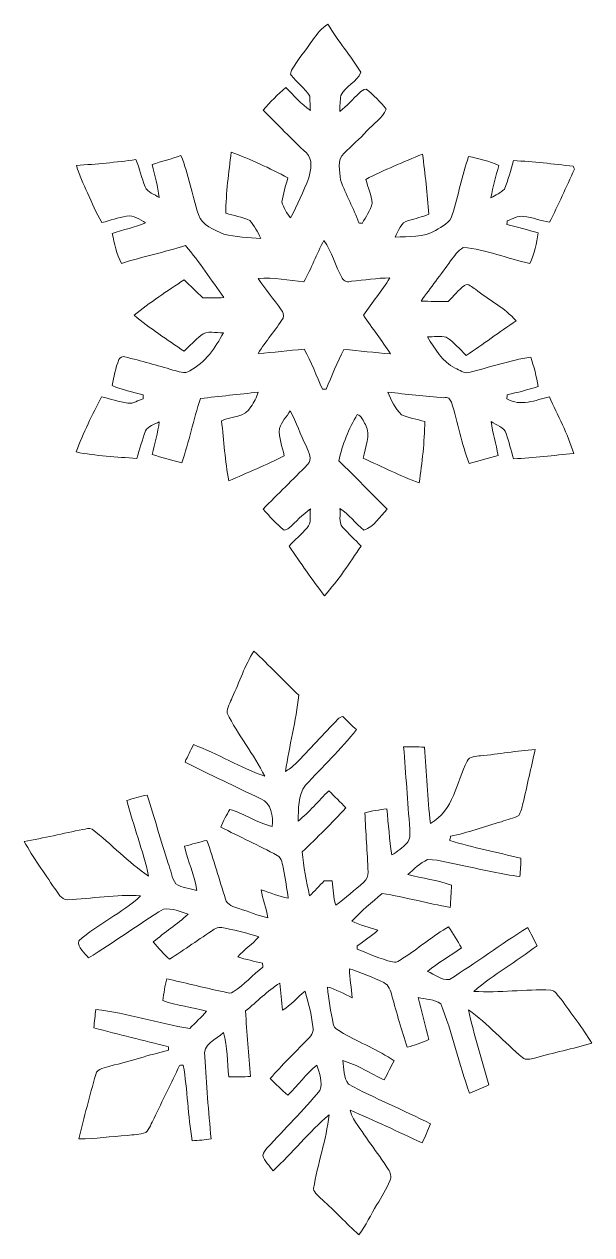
# Model space of a CAD drawing. Header units: centimetres. Extents: x -16.2 to 16.2, y -16.1 to 16.1.
# Drawn here: x -16.16 to -1.08, y -16.08 to 16.08 of the extents above; entities that cross this region are included whole.
import ezdxf

# ---------------------------------------------------------------- set-up
doc = ezdxf.new("R2010")
doc.units = ezdxf.units.CM
doc.header["$MEASUREMENT"] = 0
doc.layers.add('Layer 1', color=7, linetype='Continuous')

msp = doc.modelspace()

# ---------------------------------------------------------------- linework, layer by layer
at = {"layer": 'Layer 1', "color": 8, "lineweight": 9}
for points, knots in [([(-8.48536, 15.66563), (-8.37283, 15.82015), (-8.25853, 15.98419), (-8.08849, 16.0812), (-8.08849, 16.0812), (-7.8225, 15.6367), (-7.48206, 15.24335), (-7.20972, 14.80379), (-7.20972, 14.80379), (-7.31308, 14.54732), (-7.62318, 14.43937), (-7.74171, 14.18961), (-7.74171, 14.18961), (-7.76005, 14.04955), (-7.76993, 13.90809), (-7.77099, 13.76557), (-7.77099, 13.76557), (-7.57943, 13.90915), (-7.42174, 14.09118), (-7.24958, 14.25628), (-7.24958, 14.25628), (-7.19984, 14.30285), (-7.14516, 14.3533), (-7.07355, 14.35859), (-7.07355, 14.35859), (-6.87423, 14.20231), (-6.68937, 14.02345), (-6.53556, 13.82201), (-6.53556, 13.82201), (-6.6414, 13.58142), (-6.8827, 13.43784), (-7.05238, 13.24698), (-7.05238, 13.24698), (-7.24147, 13.03602), (-7.45808, 12.85258), (-7.6581, 12.65255), (-7.6581, 12.65255), (-7.85742, 12.47899), (-7.76288, 12.17137), (-7.74841, 11.94488), (-7.74841, 11.94488), (-7.61471, 11.55295), (-7.40057, 11.19276), (-7.26581, 10.80047), (-7.26581, 10.80047), (-7.24253, 10.79765), (-7.19631, 10.792), (-7.17303, 10.78918), (-7.17303, 10.78918), (-7.08166, 10.96451), (-6.9589, 11.13173), (-6.90951, 11.3254), (-6.90951, 11.3254), (-6.92891, 11.54307), (-7.02275, 11.74697), (-7.07813, 11.95723), (-7.07813, 11.95723), (-6.59165, 12.21229), (-6.08013, 12.41725), (-5.57424, 12.62998), (-5.57424, 12.62998), (-5.49663, 12.09975), (-5.45148, 11.56565), (-5.40491, 11.03225), (-5.40491, 11.03225), (-5.58095, 10.96557), (-5.76333, 10.91795), (-5.94325, 10.86468), (-5.94325, 10.86468), (-6.15103, 10.82023), (-6.21348, 10.58775), (-6.30132, 10.42123), (-6.30132, 10.42123), (-5.94254, 10.44875), (-5.54637, 10.40783), (-5.2264, 10.60433), (-5.2264, 10.60433), (-5.05672, 10.70698), (-4.83553, 10.80506), (-4.78226, 11.01425), (-4.78226, 11.01425), (-4.62845, 11.52966), (-4.51203, 12.05565), (-4.35151, 12.56895), (-4.35151, 12.56895), (-4.07705, 12.50862), (-3.7966, 12.45147), (-3.5433, 12.32482), (-3.5433, 12.32482), (-3.62726, 12.04437), (-3.69993, 11.76073), (-3.75356, 11.47251), (-3.75356, 11.47251), (-3.62726, 11.53672), (-3.49779, 11.60445), (-3.39549, 11.70252), (-3.39549, 11.70252), (-3.29283, 11.94629), (-3.2318, 12.20523), (-3.1556, 12.45817), (-3.1556, 12.45817), (-2.62608, 12.43242), (-2.09903, 12.36892), (-1.57304, 12.30613), (-1.57304, 12.30613), (-1.56316, 12.28672), (-1.54376, 12.24757), (-1.53388, 12.22816), (-1.53388, 12.22816), (-1.75295, 11.75685), (-1.96497, 11.28201), (-2.19922, 10.81776), (-2.19922, 10.81776), (-2.42993, 10.8615), (-2.65183, 10.94793), (-2.88572, 10.97227), (-2.88572, 10.97227), (-3.04553, 11.00155), (-3.18135, 10.90913), (-3.32176, 10.85374), (-3.32176, 10.85374), (-3.32387, 10.8294), (-3.32846, 10.78036), (-3.33058, 10.75602), (-3.33058, 10.75602), (-3.05188, 10.68652), (-2.77283, 10.61773), (-2.49696, 10.538), (-2.49696, 10.538), (-2.53965, 10.25931), (-2.60456, 9.98132), (-2.72027, 9.72344), (-2.72027, 9.72344), (-3.31258, 9.85432), (-3.88303, 10.09633), (-4.4898, 10.15242), (-4.4898, 10.15242), (-4.63303, 10.06458), (-4.72652, 9.91923), (-4.83023, 9.79117), (-4.83023, 9.79117), (-5.08035, 9.42781), (-5.35975, 9.08527), (-5.61164, 8.72296), (-5.61164, 8.72296), (-5.3714, 8.71767), (-5.13115, 8.71485), (-4.89056, 8.71414), (-4.89056, 8.71414), (-4.7491, 8.85702), (-4.6221, 9.01718), (-4.46123, 9.13889), (-4.46123, 9.13889), (-4.36139, 9.22179), (-4.2485, 9.07715), (-4.16807, 9.03905), (-4.16807, 9.03905), (-3.81, 8.75753), (-3.39055, 8.54269), (-3.08363, 8.20085), (-3.08363, 8.20085), (-3.53589, 7.90699), (-3.96099, 7.57255), (-4.41501, 7.28151), (-4.41501, 7.28151), (-4.58188, 7.4512), (-4.74204, 7.63464), (-4.9403, 7.76764), (-4.9403, 7.76764), (-5.10328, 7.79939), (-5.27438, 7.78246), (-5.44019, 7.77117), (-5.44019, 7.77117), (-5.24651, 7.45861), (-5.0479, 7.11606), (-4.70676, 6.9439), (-4.70676, 6.9439), (-4.59246, 6.89416), (-4.47499, 6.79538), (-4.34199, 6.82855), (-4.34199, 6.82855), (-3.79271, 6.96154), (-3.2572, 7.1524), (-2.69734, 7.23953), (-2.69734, 7.23953), (-2.61938, 6.9813), (-2.53683, 6.72271), (-2.50437, 6.45354), (-2.50437, 6.45354), (-2.77425, 6.36817), (-3.04871, 6.29797), (-3.32458, 6.23517), (-3.32458, 6.23517), (-3.32599, 6.20872), (-3.32881, 6.1558), (-3.33022, 6.12934), (-3.33022, 6.12934), (-2.97074, 5.91097), (-2.5714, 6.09265), (-2.20275, 6.18437), (-2.20275, 6.18437), (-1.97591, 5.68731), (-1.71662, 5.20083), (-1.5554, 4.67766), (-1.5554, 4.67766), (-2.08703, 4.62439), (-2.61832, 4.56195), (-3.15172, 4.5362), (-3.15172, 4.5362), (-3.22439, 4.75739), (-3.27237, 4.98599), (-3.34786, 5.20577), (-3.34786, 5.20577), (-3.40819, 5.3811), (-3.60927, 5.43225), (-3.75285, 5.52186), (-3.75285, 5.52186), (-3.71228, 5.21812), (-3.61209, 4.92672), (-3.56658, 4.62404), (-3.56658, 4.62404), (-3.82094, 4.55066), (-4.0767, 4.48222), (-4.33105, 4.40955), (-4.33105, 4.40955), (-4.54025, 4.93695), (-4.63268, 5.50104), (-4.8066, 6.03973), (-4.8066, 6.03973), (-4.83482, 6.11488), (-4.89585, 6.20378), (-5.00627, 6.15086), (-5.00627, 6.15086), (-5.50228, 6.21013), (-6.0004, 6.24682), (-6.49676, 6.30538), (-6.49676, 6.30538), (-6.40503, 6.08948), (-6.29991, 5.87252), (-6.13269, 5.7046), (-6.13269, 5.7046), (-5.93725, 5.61323), (-5.71994, 5.58465), (-5.51286, 5.52821), (-5.51286, 5.52821), (-5.52027, 4.98034), (-5.58024, 4.4353), (-5.6635, 3.89449), (-5.6635, 3.89449), (-6.16903, 4.0857), (-6.65374, 4.327), (-7.14587, 4.54995), (-7.14587, 4.54995), (-7.10953, 4.841), (-6.92961, 5.16026), (-7.08695, 5.44248), (-7.08695, 5.44248), (-7.15469, 5.53174), (-7.1822, 5.68555), (-7.30532, 5.71342), (-7.30532, 5.71342), (-7.53075, 5.33489), (-7.70925, 4.91437), (-7.79321, 4.47975), (-7.79321, 4.47975), (-7.36671, 4.05113), (-6.93561, 3.62744), (-6.51228, 3.19599), (-6.51228, 3.19599), (-6.70313, 3.00055), (-6.86506, 2.7268), (-7.13317, 2.64002), (-7.13317, 2.64002), (-7.36388, 2.81076), (-7.51875, 3.0697), (-7.77134, 3.21257), (-7.77134, 3.21257), (-7.73289, 3.05806), (-7.82003, 2.85204), (-7.69761, 2.72151), (-7.69761, 2.72151), (-7.54521, 2.54159), (-7.36353, 2.38884), (-7.20372, 2.21562), (-7.20372, 2.21562), (-7.51593, 1.76865), (-7.80874, 1.29875), (-8.17915, 0.89765), (-8.17915, 0.89765), (-8.50971, 1.3238), (-8.8138, 1.76971), (-9.11895, 2.21386), (-9.11895, 2.21386), (-8.9655, 2.38249), (-8.79405, 2.53277), (-8.63847, 2.69893), (-8.63847, 2.69893), (-8.50688, 2.82946), (-8.58732, 3.04112), (-8.55345, 3.20199), (-8.55345, 3.20199), (-8.76159, 3.05171), (-8.93516, 2.86121), (-9.12707, 2.69187), (-9.12707, 2.69187), (-9.16058, 2.66012), (-9.20468, 2.64213), (-9.25019, 2.64107), (-9.25019, 2.64107), (-9.45833, 2.80265), (-9.63436, 3.00091), (-9.80722, 3.19882), (-9.80722, 3.19882), (-9.42128, 3.60028), (-9.01559, 3.98198), (-8.62753, 4.38062), (-8.62753, 4.38062), (-8.48854, 4.5108), (-8.6039, 4.71752), (-8.65928, 4.8611), (-8.65928, 4.8611), (-8.81345, 5.17296), (-8.92775, 5.50281), (-9.08861, 5.81114), (-9.08861, 5.81114), (-9.18245, 5.65662), (-9.31721, 5.51868), (-9.37084, 5.34229), (-9.37084, 5.34229), (-9.40682, 5.09217), (-9.29393, 4.85758), (-9.24525, 4.61698), (-9.24525, 4.61698), (-9.72679, 4.37215), (-10.22597, 4.16366), (-10.72092, 3.94706), (-10.72092, 3.94706), (-10.82146, 4.47481), (-10.8518, 5.01245), (-10.91389, 5.54514), (-10.91389, 5.54514), (-10.65248, 5.67179), (-10.28171, 5.63051), (-10.13178, 5.91944), (-10.13178, 5.91944), (-10.04605, 6.03691), (-9.98396, 6.1692), (-9.93775, 6.30643), (-9.93775, 6.30643), (-10.44963, 6.24787), (-10.96257, 6.19813), (-11.47375, 6.13463), (-11.47375, 6.13463), (-11.65613, 5.57125), (-11.77855, 4.99057), (-11.96975, 4.42966), (-11.96975, 4.42966), (-12.23645, 4.48892), (-12.49892, 4.56724), (-12.75891, 4.65085), (-12.75891, 4.65085), (-12.69647, 4.94119), (-12.60052, 5.22411), (-12.56877, 5.52045), (-12.56877, 5.52045), (-12.69224, 5.44425), (-12.86193, 5.41038), (-12.93777, 5.27562), (-12.93777, 5.27562), (-13.02068, 5.03361), (-13.08665, 4.78561), (-13.16673, 4.54255), (-13.16673, 4.54255), (-13.70542, 4.58594), (-14.24975, 4.60675), (-14.78033, 4.71682), (-14.78033, 4.71682), (-14.58489, 5.21917), (-14.3503, 5.70777), (-14.09947, 6.18437), (-14.09947, 6.18437), (-13.86911, 6.12158), (-13.64051, 6.05102), (-13.40485, 6.0101), (-13.40485, 6.0101), (-13.25739, 5.99352), (-13.12863, 6.09018), (-12.99386, 6.13252), (-12.99386, 6.13252), (-12.99492, 6.15792), (-12.99739, 6.20872), (-12.99845, 6.23412), (-12.99845, 6.23412), (-13.27503, 6.3082), (-13.55478, 6.37276), (-13.82007, 6.48106), (-13.82007, 6.48106), (-13.76539, 6.71178), (-13.73928, 6.95413), (-13.63874, 7.17074), (-13.63874, 7.17074), (-13.61475, 7.23389), (-13.54208, 7.26528), (-13.47929, 7.24235), (-13.47929, 7.24235), (-13.05172, 7.13511), (-12.62627, 7.01834), (-12.20364, 6.89346), (-12.20364, 6.89346), (-12.06183, 6.86418), (-11.89673, 6.77633), (-11.75844, 6.87194), (-11.75844, 6.87194), (-11.35098, 7.08466), (-11.07123, 7.48365), (-10.86485, 7.88512), (-10.86485, 7.88512), (-11.05958, 7.86853), (-11.29877, 7.96096), (-11.4614, 7.81138), (-11.4614, 7.81138), (-11.6205, 7.68333), (-11.76091, 7.5341), (-11.90766, 7.39264), (-11.90766, 7.39264), (-12.36028, 7.69673), (-12.81289, 8.00541), (-13.23763, 8.34725), (-13.23763, 8.34725), (-12.81289, 8.68804), (-12.36239, 8.99495), (-11.90484, 9.28988), (-11.90484, 9.28988), (-11.74009, 9.13007), (-11.5757, 8.97026), (-11.41095, 8.8101), (-11.41095, 8.8101), (-11.22574, 8.81257), (-11.03948, 8.80516), (-10.85427, 8.81786), (-10.85427, 8.81786), (-11.17671, 9.28882), (-11.50303, 9.75978), (-11.86709, 10.20004), (-11.86709, 10.20004), (-12.43048, 10.02471), (-13.00798, 9.90124), (-13.57171, 9.72803), (-13.57171, 9.72803), (-13.70824, 9.9718), (-13.75375, 10.2519), (-13.81901, 10.52037), (-13.81901, 10.52037), (-13.52868, 10.63431), (-13.21153, 10.6703), (-12.92966, 10.80612), (-12.92966, 10.80612), (-13.09053, 10.88655), (-13.24434, 11.0206), (-13.43942, 10.98145), (-13.43942, 10.98145), (-13.66132, 10.94899), (-13.87193, 10.86644), (-14.08959, 10.81388), (-14.08959, 10.81388), (-14.25152, 11.05976), (-14.35206, 11.33881), (-14.478, 11.60339), (-14.478, 11.60339), (-14.57995, 11.84081), (-14.70131, 12.07188), (-14.76587, 12.32341), (-14.76587, 12.32341), (-14.24058, 12.37315), (-13.71283, 12.40385), (-13.19142, 12.48745), (-13.19142, 12.48745), (-13.08065, 12.25427), (-13.04396, 11.99427), (-12.94165, 11.75791), (-12.94165, 11.75791), (-12.87745, 11.6048), (-12.69683, 11.56141), (-12.56947, 11.4778), (-12.56947, 11.4778), (-12.60757, 11.77378), (-12.68201, 12.06271), (-12.75609, 12.35128), (-12.75609, 12.35128), (-12.50456, 12.43877), (-12.24562, 12.50298), (-11.99445, 12.59117), (-11.99445, 12.59117), (-11.77431, 12.08917), (-11.70446, 11.54095), (-11.52913, 11.02484), (-11.52913, 11.02484), (-11.43176, 10.73133), (-11.10686, 10.62302), (-10.8518, 10.50414), (-10.8518, 10.50414), (-10.53148, 10.4297), (-10.20022, 10.40536), (-9.87178, 10.3916), (-9.87178, 10.3916), (-9.9508, 10.56058), (-10.04358, 10.72639), (-10.16565, 10.86785), (-10.16565, 10.86785), (-10.36496, 10.96134), (-10.59004, 10.99379), (-10.79959, 11.06047), (-10.79959, 11.06047), (-10.79959, 11.60304), (-10.71704, 12.14103), (-10.65742, 12.67901), (-10.65742, 12.67901), (-10.13742, 12.49486), (-9.63613, 12.25603), (-9.14788, 11.99992), (-9.14788, 11.99992), (-9.21526, 11.79001), (-9.277, 11.57764), (-9.3084, 11.35892), (-9.3084, 11.35892), (-9.26253, 11.20299), (-9.17998, 11.06082), (-9.07874, 10.93453), (-9.07874, 10.93453), (-8.89953, 11.28025), (-8.73866, 11.63655), (-8.5919, 11.99709), (-8.5919, 11.99709), (-8.54816, 12.21123), (-8.47266, 12.49098), (-8.65717, 12.65961), (-8.65717, 12.65961), (-9.04381, 13.03708), (-9.43293, 13.41208), (-9.80793, 13.80155), (-9.80793, 13.80155), (-9.6199, 14.01287), (-9.42023, 14.21465), (-9.20503, 14.3981), (-9.20503, 14.3981), (-8.99407, 14.18996), (-8.80216, 13.95536), (-8.55239, 13.79167), (-8.55239, 13.79167), (-8.55627, 13.88692), (-8.56474, 14.07742), (-8.56897, 14.17267), (-8.56897, 14.17267), (-8.69915, 14.3854), (-8.91364, 14.52863), (-9.06286, 14.72583), (-9.06286, 14.72583), (-9.09461, 14.76428), (-9.06886, 14.81896), (-9.05122, 14.85777), (-9.05122, 14.85777), (-8.88189, 15.13999), (-8.67481, 15.39681), (-8.48536, 15.66563), (-8.48536, 15.66563), (-8.48536, 15.66563), (-8.48536, 15.66563), (-8.48536, 15.66563)], [0, 0, 0, 0, 0.00699301, 0.00699301, 0.00699301, 0.00699301, 0.01398601, 0.01398601, 0.01398601, 0.01398601, 0.02097902, 0.02097902, 0.02097902, 0.02097902, 0.02797203, 0.02797203, 0.02797203, 0.02797203, 0.03496503, 0.03496503, 0.03496503, 0.03496503, 0.04195804, 0.04195804, 0.04195804, 0.04195804, 0.04895105, 0.04895105, 0.04895105, 0.04895105, 0.05594406, 0.05594406, 0.05594406, 0.05594406, 0.06293706, 0.06293706, 0.06293706, 0.06293706, 0.06993007, 0.06993007, 0.06993007, 0.06993007, 0.07692308, 0.07692308, 0.07692308, 0.07692308, 0.08391608, 0.08391608, 0.08391608, 0.08391608, 0.09090909, 0.09090909, 0.09090909, 0.09090909, 0.0979021, 0.0979021, 0.0979021, 0.0979021, 0.1048951, 0.1048951, 0.1048951, 0.1048951, 0.11188811, 0.11188811, 0.11188811, 0.11188811, 0.11888112, 0.11888112, 0.11888112, 0.11888112, 0.12587413, 0.12587413, 0.12587413, 0.12587413, 0.13286713, 0.13286713, 0.13286713, 0.13286713, 0.13986014, 0.13986014, 0.13986014, 0.13986014, 0.14685315, 0.14685315, 0.14685315, 0.14685315, 0.15384615, 0.15384615, 0.15384615, 0.15384615, 0.16083916, 0.16083916, 0.16083916, 0.16083916, 0.16783217, 0.16783217, 0.16783217, 0.16783217, 0.17482517, 0.17482517, 0.17482517, 0.17482517, 0.18181818, 0.18181818, 0.18181818, 0.18181818, 0.18881119, 0.18881119, 0.18881119, 0.18881119, 0.1958042, 0.1958042, 0.1958042, 0.1958042, 0.2027972, 0.2027972, 0.2027972, 0.2027972, 0.20979021, 0.20979021, 0.20979021, 0.20979021, 0.21678322, 0.21678322, 0.21678322, 0.21678322, 0.22377622, 0.22377622, 0.22377622, 0.22377622, 0.23076923, 0.23076923, 0.23076923, 0.23076923, 0.23776224, 0.23776224, 0.23776224, 0.23776224, 0.24475524, 0.24475524, 0.24475524, 0.24475524, 0.25174825, 0.25174825, 0.25174825, 0.25174825, 0.25874126, 0.25874126, 0.25874126, 0.25874126, 0.26573427, 0.26573427, 0.26573427, 0.26573427, 0.27272727, 0.27272727, 0.27272727, 0.27272727, 0.27972028, 0.27972028, 0.27972028, 0.27972028, 0.28671329, 0.28671329, 0.28671329, 0.28671329, 0.29370629, 0.29370629, 0.29370629, 0.29370629, 0.3006993, 0.3006993, 0.3006993, 0.3006993, 0.30769231, 0.30769231, 0.30769231, 0.30769231, 0.31468531, 0.31468531, 0.31468531, 0.31468531, 0.32167832, 0.32167832, 0.32167832, 0.32167832, 0.32867133, 0.32867133, 0.32867133, 0.32867133, 0.33566434, 0.33566434, 0.33566434, 0.33566434, 0.34265734, 0.34265734, 0.34265734, 0.34265734, 0.34965035, 0.34965035, 0.34965035, 0.34965035, 0.35664336, 0.35664336, 0.35664336, 0.35664336, 0.36363636, 0.36363636, 0.36363636, 0.36363636, 0.37062937, 0.37062937, 0.37062937, 0.37062937, 0.37762238, 0.37762238, 0.37762238, 0.37762238, 0.38461538, 0.38461538, 0.38461538, 0.38461538, 0.39160839, 0.39160839, 0.39160839, 0.39160839, 0.3986014, 0.3986014, 0.3986014, 0.3986014, 0.40559441, 0.40559441, 0.40559441, 0.40559441, 0.41258741, 0.41258741, 0.41258741, 0.41258741, 0.41958042, 0.41958042, 0.41958042, 0.41958042, 0.42657343, 0.42657343, 0.42657343, 0.42657343, 0.43356643, 0.43356643, 0.43356643, 0.43356643, 0.44055944, 0.44055944, 0.44055944, 0.44055944, 0.44755245, 0.44755245, 0.44755245, 0.44755245, 0.45454545, 0.45454545, 0.45454545, 0.45454545, 0.46153846, 0.46153846, 0.46153846, 0.46153846, 0.46853147, 0.46853147, 0.46853147, 0.46853147, 0.47552448, 0.47552448, 0.47552448, 0.47552448, 0.48251748, 0.48251748, 0.48251748, 0.48251748, 0.48951049, 0.48951049, 0.48951049, 0.48951049, 0.4965035, 0.4965035, 0.4965035, 0.4965035, 0.5034965, 0.5034965, 0.5034965, 0.5034965, 0.51048951, 0.51048951, 0.51048951, 0.51048951, 0.51748252, 0.51748252, 0.51748252, 0.51748252, 0.52447552, 0.52447552, 0.52447552, 0.52447552, 0.53146853, 0.53146853, 0.53146853, 0.53146853, 0.53846154, 0.53846154, 0.53846154, 0.53846154, 0.54545455, 0.54545455, 0.54545455, 0.54545455, 0.55244755, 0.55244755, 0.55244755, 0.55244755, 0.55944056, 0.55944056, 0.55944056, 0.55944056, 0.56643357, 0.56643357, 0.56643357, 0.56643357, 0.57342657, 0.57342657, 0.57342657, 0.57342657, 0.58041958, 0.58041958, 0.58041958, 0.58041958, 0.58741259, 0.58741259, 0.58741259, 0.58741259, 0.59440559, 0.59440559, 0.59440559, 0.59440559, 0.6013986, 0.6013986, 0.6013986, 0.6013986, 0.60839161, 0.60839161, 0.60839161, 0.60839161, 0.61538462, 0.61538462, 0.61538462, 0.61538462, 0.62237762, 0.62237762, 0.62237762, 0.62237762, 0.62937063, 0.62937063, 0.62937063, 0.62937063, 0.63636364, 0.63636364, 0.63636364, 0.63636364, 0.64335664, 0.64335664, 0.64335664, 0.64335664, 0.65034965, 0.65034965, 0.65034965, 0.65034965, 0.65734266, 0.65734266, 0.65734266, 0.65734266, 0.66433566, 0.66433566, 0.66433566, 0.66433566, 0.67132867, 0.67132867, 0.67132867, 0.67132867, 0.67832168, 0.67832168, 0.67832168, 0.67832168, 0.68531469, 0.68531469, 0.68531469, 0.68531469, 0.69230769, 0.69230769, 0.69230769, 0.69230769, 0.6993007, 0.6993007, 0.6993007, 0.6993007, 0.70629371, 0.70629371, 0.70629371, 0.70629371, 0.71328671, 0.71328671, 0.71328671, 0.71328671, 0.72027972, 0.72027972, 0.72027972, 0.72027972, 0.72727273, 0.72727273, 0.72727273, 0.72727273, 0.73426573, 0.73426573, 0.73426573, 0.73426573, 0.74125874, 0.74125874, 0.74125874, 0.74125874, 0.74825175, 0.74825175, 0.74825175, 0.74825175, 0.75524476, 0.75524476, 0.75524476, 0.75524476, 0.76223776, 0.76223776, 0.76223776, 0.76223776, 0.76923077, 0.76923077, 0.76923077, 0.76923077, 0.77622378, 0.77622378, 0.77622378, 0.77622378, 0.78321678, 0.78321678, 0.78321678, 0.78321678, 0.79020979, 0.79020979, 0.79020979, 0.79020979, 0.7972028, 0.7972028, 0.7972028, 0.7972028, 0.8041958, 0.8041958, 0.8041958, 0.8041958, 0.81118881, 0.81118881, 0.81118881, 0.81118881, 0.81818182, 0.81818182, 0.81818182, 0.81818182, 0.82517483, 0.82517483, 0.82517483, 0.82517483, 0.83216783, 0.83216783, 0.83216783, 0.83216783, 0.83916084, 0.83916084, 0.83916084, 0.83916084, 0.84615385, 0.84615385, 0.84615385, 0.84615385, 0.85314685, 0.85314685, 0.85314685, 0.85314685, 0.86013986, 0.86013986, 0.86013986, 0.86013986, 0.86713287, 0.86713287, 0.86713287, 0.86713287, 0.87412587, 0.87412587, 0.87412587, 0.87412587, 0.88111888, 0.88111888, 0.88111888, 0.88111888, 0.88811189, 0.88811189, 0.88811189, 0.88811189, 0.8951049, 0.8951049, 0.8951049, 0.8951049, 0.9020979, 0.9020979, 0.9020979, 0.9020979, 0.90909091, 0.90909091, 0.90909091, 0.90909091, 0.91608392, 0.91608392, 0.91608392, 0.91608392, 0.92307692, 0.92307692, 0.92307692, 0.92307692, 0.93006993, 0.93006993, 0.93006993, 0.93006993, 0.93706294, 0.93706294, 0.93706294, 0.93706294, 0.94405594, 0.94405594, 0.94405594, 0.94405594, 0.95104895, 0.95104895, 0.95104895, 0.95104895, 0.95804196, 0.95804196, 0.95804196, 0.95804196, 0.96503497, 0.96503497, 0.96503497, 0.96503497, 0.97202797, 0.97202797, 0.97202797, 0.97202797, 0.97902098, 0.97902098, 0.97902098, 0.97902098, 0.98601399, 0.98601399, 0.98601399, 0.98601399, 1, 1, 1, 1]), ([(-8.72314, 9.2352), (-9.12742, 9.274), (-9.53135, 9.36678), (-9.93951, 9.32268), (-9.93951, 9.32268), (-9.74972, 9.03693), (-9.52183, 8.77905), (-9.32674, 8.49683), (-9.32674, 8.49683), (-9.28229, 8.43122), (-9.24666, 8.3589), (-9.27735, 8.27282), (-9.27735, 8.27282), (-9.48267, 7.94932), (-9.73702, 7.65898), (-9.94269, 7.33549), (-9.94269, 7.33549), (-9.53417, 7.35912), (-9.12813, 7.41416), (-8.71996, 7.44732), (-8.71996, 7.44732), (-8.52241, 7.10971), (-8.39435, 6.73753), (-8.23278, 6.38193), (-8.23278, 6.38193), (-8.20808, 6.38369), (-8.15834, 6.38652), (-8.13365, 6.38793), (-8.13365, 6.38793), (-7.98724, 6.74353), (-7.83308, 7.0956), (-7.66727, 7.44238), (-7.66727, 7.44238), (-7.25241, 7.40534), (-6.83895, 7.35101), (-6.42338, 7.3249), (-6.42338, 7.3249), (-6.64598, 7.67627), (-6.90951, 7.99977), (-7.1374, 8.34761), (-7.1374, 8.34761), (-6.91691, 8.68698), (-6.65515, 8.99707), (-6.44102, 9.34032), (-6.44102, 9.34032), (-6.78392, 9.33962), (-7.12153, 9.27823), (-7.46266, 9.2546), (-7.46266, 9.2546), (-7.55721, 9.21332), (-7.66445, 9.25213), (-7.70961, 9.33609), (-7.70961, 9.33609), (-7.88988, 9.65959), (-7.9756, 10.03283), (-8.19609, 10.33375), (-8.19609, 10.33375), (-8.38518, 9.97391), (-8.52805, 9.59221), (-8.72314, 9.2352)], [0, 0, 0, 0, 0.0625, 0.0625, 0.0625, 0.0625, 0.125, 0.125, 0.125, 0.125, 0.1875, 0.1875, 0.1875, 0.1875, 0.25, 0.25, 0.25, 0.25, 0.3125, 0.3125, 0.3125, 0.3125, 0.375, 0.375, 0.375, 0.375, 0.4375, 0.4375, 0.4375, 0.4375, 0.5, 0.5, 0.5, 0.5, 0.5625, 0.5625, 0.5625, 0.5625, 0.625, 0.625, 0.625, 0.625, 0.6875, 0.6875, 0.6875, 0.6875, 0.75, 0.75, 0.75, 0.75, 0.8125, 0.8125, 0.8125, 0.8125, 0.875, 0.875, 0.875, 0.875, 1, 1, 1, 1]), ([(-10.6292, -1.80498), (-10.43764, -1.3947), (-10.2937, -0.95902), (-10.05452, -0.57238), (-10.05452, -0.57238), (-9.64741, -0.95373), (-9.26641, -1.36154), (-8.86178, -1.74537), (-8.86178, -1.74537), (-8.93551, -2.42728), (-9.11013, -3.09333), (-9.21597, -3.77031), (-9.21597, -3.77031), (-9.12354, -3.71704), (-9.03358, -3.65707), (-8.9602, -3.57875), (-8.9602, -3.57875), (-8.57109, -3.19034), (-8.21373, -2.77195), (-7.8225, -2.3853), (-7.8225, -2.3853), (-7.78545, -2.34967), (-7.74206, -2.31792), (-7.69056, -2.30734), (-7.69056, -2.30734), (-7.57026, -2.42517), (-7.45349, -2.54793), (-7.32825, -2.66118), (-7.32825, -2.66118), (-7.74065, -3.18823), (-8.23278, -3.64507), (-8.68116, -4.14002), (-8.68116, -4.14002), (-8.89494, -4.40319), (-8.86213, -4.76938), (-8.88012, -5.08899), (-8.88012, -5.08899), (-8.57391, -4.85792), (-8.34284, -4.54536), (-8.06133, -4.28713), (-8.06133, -4.28713), (-7.90857, -4.43494), (-7.75794, -4.58523), (-7.60942, -4.73798), (-7.60942, -4.73798), (-7.97842, -5.14438), (-8.37248, -5.52714), (-8.76865, -5.90708), (-8.76865, -5.90708), (-8.7376, -6.3022), (-8.65787, -6.69131), (-8.57568, -7.07831), (-8.57568, -7.07831), (-8.44127, -6.94884), (-8.31321, -6.81266), (-8.18621, -6.67614), (-8.18621, -6.67614), (-8.13259, -6.67755), (-8.02464, -6.68037), (-7.97101, -6.68178), (-7.97101, -6.68178), (-7.94244, -6.89486), (-7.94385, -7.11605), (-7.88, -7.32384), (-7.88, -7.32384), (-7.61824, -7.1351), (-7.37482, -6.92203), (-7.13281, -6.70895), (-7.13281, -6.70895), (-7.05309, -6.64474), (-7.01252, -6.54455), (-7.01816, -6.44331), (-7.01816, -6.44331), (-7.04109, -5.91802), (-7.08025, -5.39379), (-7.10636, -4.86851), (-7.10636, -4.86851), (-6.91374, -4.82476), (-6.72006, -4.7856), (-6.52357, -4.7662), (-6.52357, -4.7662), (-6.47347, -5.17331), (-6.45407, -5.58394), (-6.39022, -5.98963), (-6.39022, -5.98963), (-6.24205, -5.90144), (-6.10165, -5.79772), (-5.98523, -5.67002), (-5.98523, -5.67002), (-5.8921, -5.57371), (-5.91397, -5.42942), (-5.9122, -5.30595), (-5.9122, -5.30595), (-5.96336, -4.5757), (-6.0191, -3.84545), (-6.07483, -3.11555), (-6.07483, -3.11555), (-5.89068, -3.11626), (-5.70477, -3.11273), (-5.52062, -3.12825), (-5.52062, -3.12825), (-5.46453, -3.80277), (-5.44689, -4.4808), (-5.3587, -5.15285), (-5.3587, -5.15285), (-4.7491, -4.81136), (-4.67113, -4.061), (-4.38468, -3.49444), (-4.38468, -3.49444), (-4.3247, -3.3625), (-4.15149, -3.37097), (-4.03366, -3.35544), (-4.03366, -3.35544), (-3.54753, -3.31523), (-3.06705, -3.21751), (-2.58022, -3.19105), (-2.58022, -3.19105), (-2.68746, -3.66906), (-2.79471, -4.14672), (-2.90336, -4.62438), (-2.90336, -4.62438), (-2.93264, -4.73092), (-2.95346, -4.84416), (-3.01343, -4.93871), (-3.01343, -4.93871), (-3.15419, -5.02479), (-3.32423, -5.04913), (-3.47698, -5.10698), (-3.47698, -5.10698), (-3.92853, -5.23222), (-4.3681, -5.40155), (-4.82882, -5.49257), (-4.82882, -5.49257), (-4.83553, -5.53102), (-4.84223, -5.56983), (-4.84823, -5.60899), (-4.84823, -5.60899), (-4.22804, -5.79173), (-3.5941, -5.92508), (-2.96475, -6.0736), (-2.96475, -6.0736), (-2.95487, -6.23623), (-2.97074, -6.3985), (-2.98485, -6.56078), (-2.98485, -6.56078), (-3.4738, -6.50681), (-3.95041, -6.38192), (-4.43265, -6.29091), (-4.43265, -6.29091), (-4.76744, -6.22952), (-5.09658, -6.10817), (-5.44019, -6.11416), (-5.44019, -6.11416), (-5.64056, -6.20659), (-5.80672, -6.35935), (-5.96265, -6.51245), (-5.96265, -6.51245), (-5.57706, -6.6137), (-5.17596, -6.65744), (-4.8006, -6.79608), (-4.8006, -6.79608), (-4.81118, -6.99188), (-4.82141, -7.18837), (-4.83694, -7.38452), (-4.83694, -7.38452), (-5.4423, -7.27657), (-6.03603, -7.11006), (-6.64386, -7.01269), (-6.64386, -7.01269), (-6.92115, -7.24799), (-7.2002, -7.48294), (-7.45102, -7.74717), (-7.45102, -7.74717), (-7.23265, -7.85971), (-6.98818, -7.90416), (-6.75958, -7.99059), (-6.75958, -7.99059), (-6.93526, -8.13911), (-7.12153, -8.27458), (-7.30956, -8.40687), (-7.30956, -8.40687), (-7.31026, -8.42909), (-7.31132, -8.47319), (-7.31167, -8.49541), (-7.31167, -8.49541), (-7.00017, -8.61113), (-6.69572, -8.75118), (-6.37293, -8.83338), (-6.37293, -8.83338), (-6.23111, -8.87712), (-6.12281, -8.73777), (-6.0071, -8.68309), (-6.0071, -8.68309), (-5.63069, -8.42274), (-5.27685, -8.12923), (-4.88103, -7.89746), (-4.88103, -7.89746), (-4.75791, -8.07737), (-4.64044, -8.26188), (-4.5406, -8.45661), (-4.5406, -8.45661), (-4.83447, -8.67427), (-5.15867, -8.84996), (-5.43878, -9.08596), (-5.43878, -9.08596), (-5.25321, -9.15934), (-5.07012, -9.32338), (-4.85951, -9.29904), (-4.85951, -9.29904), (-4.1529, -8.85983), (-3.48615, -8.35607), (-2.77848, -7.91792), (-2.77848, -7.91792), (-2.69558, -8.07808), (-2.60915, -8.23753), (-2.53083, -8.40016), (-2.53083, -8.40016), (-3.07164, -8.8295), (-3.69147, -9.15582), (-4.20829, -9.61478), (-4.20829, -9.61478), (-3.52743, -9.65676), (-2.84798, -9.55163), (-2.16711, -9.58056), (-2.16711, -9.58056), (-2.03341, -9.58656), (-1.98085, -9.74107), (-1.89195, -9.81868), (-1.89195, -9.81868), (-1.61643, -10.20745), (-1.31657, -10.58139), (-1.07527, -10.99343), (-1.07527, -10.99343), (-1.57903, -11.14054), (-2.0948, -11.24144), (-2.59891, -11.38749), (-2.59891, -11.38749), (-2.70157, -11.40971), (-2.82505, -11.4524), (-2.91395, -11.37232), (-2.91395, -11.37232), (-3.40995, -10.9698), (-3.82799, -10.46991), (-4.35328, -10.10443), (-4.35328, -10.10443), (-4.20405, -10.77718), (-3.99062, -11.43476), (-3.81494, -12.10151), (-3.81494, -12.10151), (-3.98357, -12.17489), (-4.15325, -12.24615), (-4.32082, -12.32094), (-4.32082, -12.32094), (-4.60904, -11.53953), (-4.77591, -10.71721), (-5.09058, -9.94568), (-5.09058, -9.94568), (-5.25357, -9.81868), (-5.49522, -9.82503), (-5.68854, -9.77423), (-5.68854, -9.77423), (-5.60176, -10.14994), (-5.49698, -10.52071), (-5.40773, -10.89607), (-5.40773, -10.89607), (-5.59435, -10.97227), (-5.78168, -11.04776), (-5.97711, -11.09786), (-5.97711, -11.09786), (-6.12352, -10.6456), (-6.26357, -10.19122), (-6.38457, -9.73155), (-6.38457, -9.73155), (-6.42197, -9.59855), (-6.4643, -9.44439), (-6.60224, -9.38265), (-6.60224, -9.38265), (-6.89398, -9.23484), (-7.2002, -9.1156), (-7.51064, -9.014), (-7.51064, -9.014), (-7.51487, -9.27188), (-7.4542, -9.52588), (-7.44573, -9.78341), (-7.44573, -9.78341), (-7.66057, -9.68216), (-7.86589, -9.55833), (-8.09766, -9.49872), (-8.09766, -9.49872), (-8.06556, -9.82821), (-8.01194, -10.15629), (-7.9442, -10.48085), (-7.9442, -10.48085), (-7.92515, -10.61737), (-7.7717, -10.66147), (-7.67503, -10.73273), (-7.67503, -10.73273), (-7.22948, -10.98073), (-6.75252, -11.173), (-6.32636, -11.45628), (-6.32636, -11.45628), (-6.41915, -11.62385), (-6.5017, -11.79671), (-6.58813, -11.96781), (-6.58813, -11.96781), (-6.95607, -11.79636), (-7.29615, -11.56035), (-7.69197, -11.45451), (-7.69197, -11.45451), (-7.64716, -11.66054), (-7.6835, -11.90819), (-7.54274, -12.08034), (-7.54274, -12.08034), (-6.83225, -12.4624), (-6.08118, -12.76473), (-5.36222, -13.13127), (-5.36222, -13.13127), (-5.43066, -13.30236), (-5.49981, -13.47311), (-5.58588, -13.63574), (-5.58588, -13.63574), (-6.223, -13.35105), (-6.84883, -13.04025), (-7.49265, -12.77108), (-7.49265, -12.77108), (-7.47325, -12.85151), (-7.45102, -12.93336), (-7.40516, -13.00427), (-7.40516, -13.00427), (-7.11235, -13.459), (-6.78004, -13.88727), (-6.48194, -14.33918), (-6.48194, -14.33918), (-6.42197, -14.42878), (-6.39163, -14.53744), (-6.43961, -14.64433), (-6.43961, -14.64433), (-6.52921, -14.86835), (-6.66397, -15.07049), (-6.78356, -15.27933), (-6.78356, -15.27933), (-6.95184, -15.54145), (-7.0732, -15.83213), (-7.26193, -16.0812), (-7.26193, -16.0812), (-7.6013, -15.7831), (-7.90011, -15.44196), (-8.24301, -15.14739), (-8.24301, -15.14739), (-8.31921, -15.05638), (-8.45326, -14.98335), (-8.46737, -14.85494), (-8.46737, -14.85494), (-8.36366, -14.1956), (-8.128, -13.55989), (-8.05709, -12.89491), (-8.05709, -12.89491), (-8.59296, -13.34928), (-9.02829, -13.90597), (-9.54546, -14.38081), (-9.54546, -14.38081), (-9.63613, -14.24569), (-9.77441, -14.13351), (-9.81781, -13.97194), (-9.81781, -13.97194), (-9.80828, -13.89256), (-9.74655, -13.83294), (-9.69998, -13.77438), (-9.69998, -13.77438), (-9.23996, -13.26003), (-8.73231, -12.78696), (-8.30227, -12.24685), (-8.30227, -12.24685), (-8.21831, -12.02249), (-8.3125, -11.7893), (-8.38059, -11.57305), (-8.38059, -11.57305), (-8.66634, -11.8087), (-8.8833, -12.11421), (-9.1507, -12.36927), (-9.1507, -12.36927), (-9.31404, -12.22922), (-9.47067, -12.08175), (-9.62237, -11.929), (-9.62237, -11.929), (-9.30804, -11.5794), (-8.97714, -11.24497), (-8.64376, -10.91406), (-8.64376, -10.91406), (-8.5471, -10.82022), (-8.44762, -10.70063), (-8.48854, -10.55105), (-8.48854, -10.55105), (-8.51782, -10.22932), (-8.6106, -9.9164), (-8.69491, -9.60631), (-8.69491, -9.60631), (-8.902, -9.76541), (-9.06004, -9.98696), (-9.29287, -10.1122), (-9.29287, -10.1122), (-9.31827, -9.87231), (-9.33309, -9.63242), (-9.36519, -9.39429), (-9.36519, -9.39429), (-9.69539, -9.60561), (-9.97091, -9.88677), (-10.2736, -10.13336), (-10.2736, -10.13336), (-10.25031, -10.71686), (-10.18081, -11.29682), (-10.14483, -11.87926), (-10.14483, -11.87926), (-10.33674, -11.88102), (-10.52865, -11.88138), (-10.72056, -11.88102), (-10.72056, -11.88102), (-10.76113, -11.48873), (-10.75902, -11.08798), (-10.86379, -10.70592), (-10.86379, -10.70592), (-11.05253, -10.89254), (-11.43, -11.0213), (-11.35839, -11.34939), (-11.35839, -11.34939), (-11.3157, -12.07752), (-11.25855, -12.8053), (-11.19188, -13.53202), (-11.19188, -13.53202), (-11.35592, -13.56801), (-11.52455, -13.56624), (-11.69106, -13.58071), (-11.69106, -13.58071), (-11.81135, -12.91607), (-11.81347, -12.23733), (-11.9313, -11.57234), (-11.9313, -11.57234), (-11.95599, -11.57446), (-12.00538, -11.57869), (-12.03008, -11.58081), (-12.03008, -11.58081), (-12.24598, -12.05388), (-12.48657, -12.51567), (-12.70741, -12.98698), (-12.70741, -12.98698), (-12.77902, -13.11257), (-12.82171, -13.26321), (-12.9286, -13.36551), (-12.9286, -13.36551), (-13.08453, -13.42125), (-13.25668, -13.41808), (-13.41896, -13.4396), (-13.41896, -13.4396), (-13.84653, -13.46852), (-14.27233, -13.5359), (-14.70131, -13.53308), (-14.70131, -13.53308), (-14.5662, -12.95982), (-14.41591, -12.38938), (-14.25681, -11.82246), (-14.25681, -11.82246), (-14.21165, -11.64396), (-13.99258, -11.65066), (-13.85358, -11.59422), (-13.85358, -11.59422), (-13.3417, -11.46545), (-12.8397, -11.30317), (-12.32676, -11.179), (-12.32676, -11.179), (-12.32676, -11.15536), (-12.32641, -11.10844), (-12.32606, -11.0848), (-12.32606, -11.0848), (-12.98822, -10.92288), (-13.64933, -10.75743), (-14.30726, -10.58104), (-14.30726, -10.58104), (-14.2942, -10.41841), (-14.27304, -10.25648), (-14.25116, -10.09491), (-14.25116, -10.09491), (-13.40661, -10.18804), (-12.59699, -10.47203), (-11.75773, -10.59903), (-11.75773, -10.59903), (-11.60639, -10.44945), (-11.45364, -10.30128), (-11.31147, -10.14289), (-11.31147, -10.14289), (-11.69388, -10.02753), (-12.09993, -10.00072), (-12.47458, -9.8589), (-12.47458, -9.8589), (-12.44424, -9.66381), (-12.41743, -9.46873), (-12.36874, -9.27788), (-12.36874, -9.27788), (-11.90872, -9.38794), (-11.44693, -9.49236), (-10.98691, -9.60208), (-10.98691, -9.60208), (-10.86273, -9.59996), (-10.71633, -9.70897), (-10.59991, -9.62889), (-10.59991, -9.62889), (-10.31875, -9.43204), (-10.07816, -9.18474), (-9.81322, -8.96743), (-9.81322, -8.96743), (-9.81604, -8.94238), (-9.82133, -8.89229), (-9.82416, -8.86724), (-9.82416, -8.86724), (-10.04429, -8.81715), (-10.26442, -8.76494), (-10.48068, -8.69897), (-10.48068, -8.69897), (-10.31275, -8.50353), (-10.09191, -8.36207), (-9.92646, -8.16486), (-9.92646, -8.16486), (-10.20375, -8.0682), (-10.49232, -8.01176), (-10.7763, -7.9405), (-10.7763, -7.9405), (-10.88461, -7.91439), (-11.00737, -7.89534), (-11.1058, -7.96096), (-11.1058, -7.96096), (-11.50479, -8.22483), (-11.89496, -8.50212), (-12.29642, -8.76211), (-12.29642, -8.76211), (-12.45235, -8.61995), (-12.59628, -8.46508), (-12.72716, -8.29998), (-12.72716, -8.29998), (-12.42448, -8.04845), (-12.0964, -7.82831), (-11.80289, -7.56549), (-11.80289, -7.56549), (-12.01067, -7.49211), (-12.22728, -7.39863), (-12.45165, -7.42756), (-12.45165, -7.42756), (-13.13074, -7.83713), (-13.77209, -8.30809), (-14.4459, -8.72719), (-14.4459, -8.72719), (-14.5408, -8.58643), (-14.7514, -8.45414), (-14.70907, -8.27352), (-14.70907, -8.27352), (-14.20142, -7.82337), (-13.55972, -7.5408), (-13.06301, -7.07795), (-13.06301, -7.07795), (-13.71318, -7.03174), (-14.35876, -7.15345), (-15.00646, -7.1785), (-15.00646, -7.1785), (-15.18567, -7.1859), (-15.25341, -6.9887), (-15.35113, -6.8744), (-15.35113, -6.8744), (-15.62135, -6.462), (-15.91804, -6.06619), (-16.15652, -5.63403), (-16.15652, -5.63403), (-15.63546, -5.53984), (-15.12006, -5.41813), (-14.60147, -5.31195), (-14.60147, -5.31195), (-14.52598, -5.30666), (-14.42367, -5.25374), (-14.351, -5.30877), (-14.351, -5.30877), (-13.83383, -5.70106), (-13.3918, -6.19072), (-12.84993, -6.54985), (-12.84993, -6.54985), (-13.00233, -5.8711), (-13.2521, -5.21811), (-13.42955, -4.54571), (-13.42955, -4.54571), (-13.25386, -4.48504), (-13.07253, -4.44165), (-12.89191, -4.39825), (-12.89191, -4.39825), (-12.68695, -4.99798), (-12.53631, -5.61428), (-12.3317, -6.21435), (-12.3317, -6.21435), (-12.25973, -6.39145), (-12.23821, -6.59747), (-12.12956, -6.75869), (-12.12956, -6.75869), (-11.96446, -6.86664), (-11.75808, -6.88146), (-11.57111, -6.93367), (-11.57111, -6.93367), (-11.63108, -6.53009), (-11.81171, -6.15826), (-11.89496, -5.76068), (-11.89496, -5.76068), (-11.69846, -5.70494), (-11.50303, -5.64568), (-11.30335, -5.60158), (-11.30335, -5.60158), (-11.12026, -6.11699), (-10.97174, -6.64368), (-10.80735, -7.16509), (-10.80735, -7.16509), (-10.76748, -7.32419), (-10.58651, -7.36512), (-10.45422, -7.41168), (-10.45422, -7.41168), (-10.19563, -7.49353), (-9.94551, -7.605), (-9.67916, -7.66145), (-9.67916, -7.66145), (-9.72855, -7.40921), (-9.8164, -7.1665), (-9.86296, -6.91391), (-9.86296, -6.91391), (-9.62731, -7.00246), (-9.38671, -7.0769), (-9.14259, -7.14075), (-9.14259, -7.14075), (-9.17434, -6.88216), (-9.22338, -6.6264), (-9.26783, -6.37028), (-9.26783, -6.37028), (-9.3031, -6.24857), (-9.29252, -6.06583), (-9.4354, -6.00622), (-9.4354, -6.00622), (-9.92364, -5.73175), (-10.4387, -5.50774), (-10.9347, -5.24774), (-10.9347, -5.24774), (-10.86944, -5.08476), (-10.77913, -4.93377), (-10.69481, -4.78067), (-10.69481, -4.78067), (-10.30252, -4.88861), (-9.96456, -5.14332), (-9.56769, -5.23293), (-9.56769, -5.23293), (-9.53594, -4.97363), (-9.58744, -4.60392), (-9.86896, -4.49844), (-9.86896, -4.49844), (-10.54312, -4.17918), (-11.21481, -3.85498), (-11.88367, -3.52478), (-11.88367, -3.52478), (-11.817, -3.36567), (-11.73304, -3.21539), (-11.66213, -3.05876), (-11.66213, -3.05876), (-11.01125, -3.293), (-10.42176, -3.67435), (-9.7663, -3.89766), (-9.7663, -3.89766), (-10.04711, -3.30958), (-10.48209, -2.80793), (-10.76466, -2.22126), (-10.76466, -2.22126), (-10.76643, -2.07239), (-10.67788, -1.9408), (-10.6292, -1.80498)], [0, 0, 0, 0, 0.00591716, 0.00591716, 0.00591716, 0.00591716, 0.01183432, 0.01183432, 0.01183432, 0.01183432, 0.01775148, 0.01775148, 0.01775148, 0.01775148, 0.02366864, 0.02366864, 0.02366864, 0.02366864, 0.0295858, 0.0295858, 0.0295858, 0.0295858, 0.03550296, 0.03550296, 0.03550296, 0.03550296, 0.04142012, 0.04142012, 0.04142012, 0.04142012, 0.04733728, 0.04733728, 0.04733728, 0.04733728, 0.05325444, 0.05325444, 0.05325444, 0.05325444, 0.0591716, 0.0591716, 0.0591716, 0.0591716, 0.06508876, 0.06508876, 0.06508876, 0.06508876, 0.07100592, 0.07100592, 0.07100592, 0.07100592, 0.07692308, 0.07692308, 0.07692308, 0.07692308, 0.08284024, 0.08284024, 0.08284024, 0.08284024, 0.0887574, 0.0887574, 0.0887574, 0.0887574, 0.09467456, 0.09467456, 0.09467456, 0.09467456, 0.10059172, 0.10059172, 0.10059172, 0.10059172, 0.10650888, 0.10650888, 0.10650888, 0.10650888, 0.11242604, 0.11242604, 0.11242604, 0.11242604, 0.1183432, 0.1183432, 0.1183432, 0.1183432, 0.12426036, 0.12426036, 0.12426036, 0.12426036, 0.13017751, 0.13017751, 0.13017751, 0.13017751, 0.13609467, 0.13609467, 0.13609467, 0.13609467, 0.14201183, 0.14201183, 0.14201183, 0.14201183, 0.14792899, 0.14792899, 0.14792899, 0.14792899, 0.15384615, 0.15384615, 0.15384615, 0.15384615, 0.15976331, 0.15976331, 0.15976331, 0.15976331, 0.16568047, 0.16568047, 0.16568047, 0.16568047, 0.17159763, 0.17159763, 0.17159763, 0.17159763, 0.17751479, 0.17751479, 0.17751479, 0.17751479, 0.18343195, 0.18343195, 0.18343195, 0.18343195, 0.18934911, 0.18934911, 0.18934911, 0.18934911, 0.19526627, 0.19526627, 0.19526627, 0.19526627, 0.20118343, 0.20118343, 0.20118343, 0.20118343, 0.20710059, 0.20710059, 0.20710059, 0.20710059, 0.21301775, 0.21301775, 0.21301775, 0.21301775, 0.21893491, 0.21893491, 0.21893491, 0.21893491, 0.22485207, 0.22485207, 0.22485207, 0.22485207, 0.23076923, 0.23076923, 0.23076923, 0.23076923, 0.23668639, 0.23668639, 0.23668639, 0.23668639, 0.24260355, 0.24260355, 0.24260355, 0.24260355, 0.24852071, 0.24852071, 0.24852071, 0.24852071, 0.25443787, 0.25443787, 0.25443787, 0.25443787, 0.26035503, 0.26035503, 0.26035503, 0.26035503, 0.26627219, 0.26627219, 0.26627219, 0.26627219, 0.27218935, 0.27218935, 0.27218935, 0.27218935, 0.27810651, 0.27810651, 0.27810651, 0.27810651, 0.28402367, 0.28402367, 0.28402367, 0.28402367, 0.28994083, 0.28994083, 0.28994083, 0.28994083, 0.29585799, 0.29585799, 0.29585799, 0.29585799, 0.30177515, 0.30177515, 0.30177515, 0.30177515, 0.30769231, 0.30769231, 0.30769231, 0.30769231, 0.31360947, 0.31360947, 0.31360947, 0.31360947, 0.31952663, 0.31952663, 0.31952663, 0.31952663, 0.32544379, 0.32544379, 0.32544379, 0.32544379, 0.33136095, 0.33136095, 0.33136095, 0.33136095, 0.33727811, 0.33727811, 0.33727811, 0.33727811, 0.34319527, 0.34319527, 0.34319527, 0.34319527, 0.34911243, 0.34911243, 0.34911243, 0.34911243, 0.35502959, 0.35502959, 0.35502959, 0.35502959, 0.36094675, 0.36094675, 0.36094675, 0.36094675, 0.36686391, 0.36686391, 0.36686391, 0.36686391, 0.37278107, 0.37278107, 0.37278107, 0.37278107, 0.37869822, 0.37869822, 0.37869822, 0.37869822, 0.38461538, 0.38461538, 0.38461538, 0.38461538, 0.39053254, 0.39053254, 0.39053254, 0.39053254, 0.3964497, 0.3964497, 0.3964497, 0.3964497, 0.40236686, 0.40236686, 0.40236686, 0.40236686, 0.40828402, 0.40828402, 0.40828402, 0.40828402, 0.41420118, 0.41420118, 0.41420118, 0.41420118, 0.42011834, 0.42011834, 0.42011834, 0.42011834, 0.4260355, 0.4260355, 0.4260355, 0.4260355, 0.43195266, 0.43195266, 0.43195266, 0.43195266, 0.43786982, 0.43786982, 0.43786982, 0.43786982, 0.44378698, 0.44378698, 0.44378698, 0.44378698, 0.44970414, 0.44970414, 0.44970414, 0.44970414, 0.4556213, 0.4556213, 0.4556213, 0.4556213, 0.46153846, 0.46153846, 0.46153846, 0.46153846, 0.46745562, 0.46745562, 0.46745562, 0.46745562, 0.47337278, 0.47337278, 0.47337278, 0.47337278, 0.47928994, 0.47928994, 0.47928994, 0.47928994, 0.4852071, 0.4852071, 0.4852071, 0.4852071, 0.49112426, 0.49112426, 0.49112426, 0.49112426, 0.49704142, 0.49704142, 0.49704142, 0.49704142, 0.50295858, 0.50295858, 0.50295858, 0.50295858, 0.50887574, 0.50887574, 0.50887574, 0.50887574, 0.5147929, 0.5147929, 0.5147929, 0.5147929, 0.52071006, 0.52071006, 0.52071006, 0.52071006, 0.52662722, 0.52662722, 0.52662722, 0.52662722, 0.53254438, 0.53254438, 0.53254438, 0.53254438, 0.53846154, 0.53846154, 0.53846154, 0.53846154, 0.5443787, 0.5443787, 0.5443787, 0.5443787, 0.55029586, 0.55029586, 0.55029586, 0.55029586, 0.55621302, 0.55621302, 0.55621302, 0.55621302, 0.56213018, 0.56213018, 0.56213018, 0.56213018, 0.56804734, 0.56804734, 0.56804734, 0.56804734, 0.5739645, 0.5739645, 0.5739645, 0.5739645, 0.57988166, 0.57988166, 0.57988166, 0.57988166, 0.58579882, 0.58579882, 0.58579882, 0.58579882, 0.59171598, 0.59171598, 0.59171598, 0.59171598, 0.59763314, 0.59763314, 0.59763314, 0.59763314, 0.6035503, 0.6035503, 0.6035503, 0.6035503, 0.60946746, 0.60946746, 0.60946746, 0.60946746, 0.61538462, 0.61538462, 0.61538462, 0.61538462, 0.62130178, 0.62130178, 0.62130178, 0.62130178, 0.62721893, 0.62721893, 0.62721893, 0.62721893, 0.63313609, 0.63313609, 0.63313609, 0.63313609, 0.63905325, 0.63905325, 0.63905325, 0.63905325, 0.64497041, 0.64497041, 0.64497041, 0.64497041, 0.65088757, 0.65088757, 0.65088757, 0.65088757, 0.65680473, 0.65680473, 0.65680473, 0.65680473, 0.66272189, 0.66272189, 0.66272189, 0.66272189, 0.66863905, 0.66863905, 0.66863905, 0.66863905, 0.67455621, 0.67455621, 0.67455621, 0.67455621, 0.68047337, 0.68047337, 0.68047337, 0.68047337, 0.68639053, 0.68639053, 0.68639053, 0.68639053, 0.69230769, 0.69230769, 0.69230769, 0.69230769, 0.69822485, 0.69822485, 0.69822485, 0.69822485, 0.70414201, 0.70414201, 0.70414201, 0.70414201, 0.71005917, 0.71005917, 0.71005917, 0.71005917, 0.71597633, 0.71597633, 0.71597633, 0.71597633, 0.72189349, 0.72189349, 0.72189349, 0.72189349, 0.72781065, 0.72781065, 0.72781065, 0.72781065, 0.73372781, 0.73372781, 0.73372781, 0.73372781, 0.73964497, 0.73964497, 0.73964497, 0.73964497, 0.74556213, 0.74556213, 0.74556213, 0.74556213, 0.75147929, 0.75147929, 0.75147929, 0.75147929, 0.75739645, 0.75739645, 0.75739645, 0.75739645, 0.76331361, 0.76331361, 0.76331361, 0.76331361, 0.76923077, 0.76923077, 0.76923077, 0.76923077, 0.77514793, 0.77514793, 0.77514793, 0.77514793, 0.78106509, 0.78106509, 0.78106509, 0.78106509, 0.78698225, 0.78698225, 0.78698225, 0.78698225, 0.79289941, 0.79289941, 0.79289941, 0.79289941, 0.79881657, 0.79881657, 0.79881657, 0.79881657, 0.80473373, 0.80473373, 0.80473373, 0.80473373, 0.81065089, 0.81065089, 0.81065089, 0.81065089, 0.81656805, 0.81656805, 0.81656805, 0.81656805, 0.82248521, 0.82248521, 0.82248521, 0.82248521, 0.82840237, 0.82840237, 0.82840237, 0.82840237, 0.83431953, 0.83431953, 0.83431953, 0.83431953, 0.84023669, 0.84023669, 0.84023669, 0.84023669, 0.84615385, 0.84615385, 0.84615385, 0.84615385, 0.85207101, 0.85207101, 0.85207101, 0.85207101, 0.85798817, 0.85798817, 0.85798817, 0.85798817, 0.86390533, 0.86390533, 0.86390533, 0.86390533, 0.86982249, 0.86982249, 0.86982249, 0.86982249, 0.87573964, 0.87573964, 0.87573964, 0.87573964, 0.8816568, 0.8816568, 0.8816568, 0.8816568, 0.88757396, 0.88757396, 0.88757396, 0.88757396, 0.89349112, 0.89349112, 0.89349112, 0.89349112, 0.89940828, 0.89940828, 0.89940828, 0.89940828, 0.90532544, 0.90532544, 0.90532544, 0.90532544, 0.9112426, 0.9112426, 0.9112426, 0.9112426, 0.91715976, 0.91715976, 0.91715976, 0.91715976, 0.92307692, 0.92307692, 0.92307692, 0.92307692, 0.92899408, 0.92899408, 0.92899408, 0.92899408, 0.93491124, 0.93491124, 0.93491124, 0.93491124, 0.9408284, 0.9408284, 0.9408284, 0.9408284, 0.94674556, 0.94674556, 0.94674556, 0.94674556, 0.95266272, 0.95266272, 0.95266272, 0.95266272, 0.95857988, 0.95857988, 0.95857988, 0.95857988, 0.96449704, 0.96449704, 0.96449704, 0.96449704, 0.9704142, 0.9704142, 0.9704142, 0.9704142, 0.97633136, 0.97633136, 0.97633136, 0.97633136, 0.98224852, 0.98224852, 0.98224852, 0.98224852, 0.98816568, 0.98816568, 0.98816568, 0.98816568, 1, 1, 1, 1])]:
    msp.add_open_spline(points, degree=3, knots=knots, dxfattribs=at)

doc.saveas('drawing.dxf')
